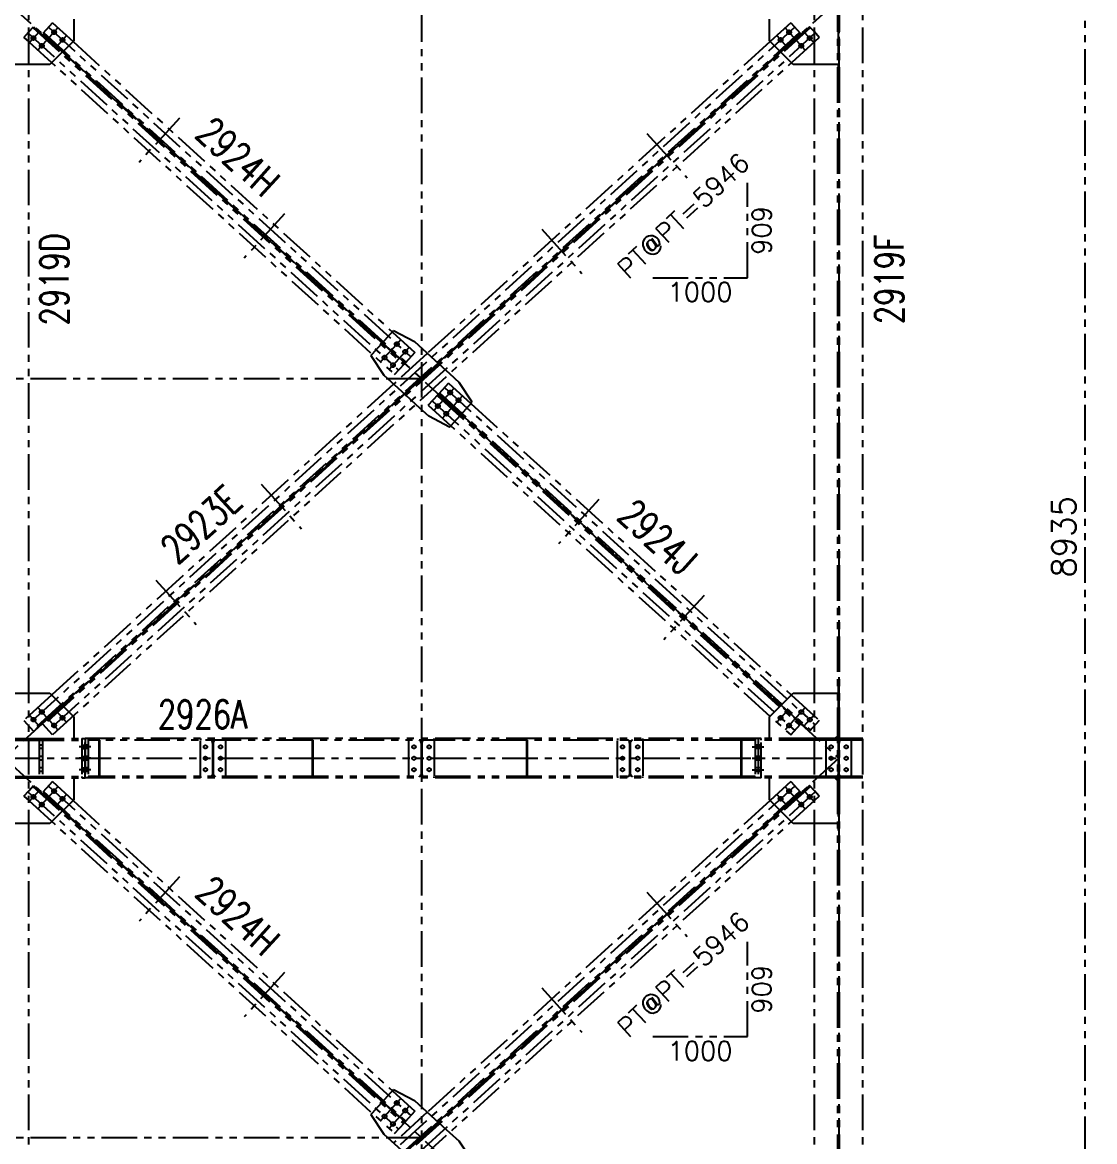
# Model space of a CAD drawing. Header units: millimetres. Extents: x -16232 to 52632, y -3739 to 20678.
# Drawn here: x -13392 to -7737, y 9428 to 15328 of the extents above; entities that cross this region are included whole.
import ezdxf
from ezdxf.enums import TextEntityAlignment as Align

# ---------------------------------------------------------------- set-up
doc = ezdxf.new("R2010")
doc.units = ezdxf.units.MM
doc.header["$LTSCALE"] = 300
doc.header["$MEASUREMENT"] = 0
doc.linetypes.add('PHANTOM2', pattern=[1.25, 0.625, -0.125, 0.125, -0.125, 0.125, -0.125])
doc.layers.add('EM-PJ-FANTASMA', color=8, linetype='PHANTOM2')
doc.styles.add('100CL', font='ROMANS.SHX')
doc.styles.add('ROMANS', font='romans.shx')
doc.dimstyles.new('PADRÃO', dxfattribs={"dimscale": 50, "dimtxt": 2.5, "dimasz": 2, "dimexe": 1, "dimexo": 1, "dimgap": 1, "dimtad": 1, "dimdec": 0, "dimzin": 9, "dimdsep": 46, "dimtxsty": 'ROMANS', "dimcen": 0, "dimclrd": 256, "dimclre": 256, "dimclrt": 7, "dimadec": 1, "dimazin": 2, "dimtfac": 1, "dimtdec": 0, "dimtmove": 0, "dimatfit": 3, "dimfxl": 1, "dimtolj": 1, "dimtzin": 0, "dimlwd": -1, "dimlwe": -1, "dimarcsym": 0})

# ---------------------------------------------------------------- blocks, each defined once
blk = doc.blocks.new('*D99')
at = {"layer": 'Defpoints', "color": 0, "transparency": 16777216}
for p in [(-8909.1, 17083.9), (-7787.1, 17083.9), (-8909.1, 8148.9)]:
    blk.add_point(p, dxfattribs=at)
at = {"layer": 'EM-PJ-FANTASMA', "transparency": 16777216}
for p, q in [((-8859.1, 17083.9), (-7737.1, 17083.9)), ((-7787.1, 8248.9), (-7787.1, 16983.9)), ((-8859.1, 8148.9), (-7737.1, 8148.9))]:
    blk.add_line(p, q, dxfattribs=at)
for points in [[(-7803.8, 16983.9), (-7770.4, 16983.9), (-7787.1, 17083.9)], [(-7803.8, 8248.9), (-7770.4, 8248.9), (-7787.1, 8148.9)]]:
    blk.add_solid(points, dxfattribs=at)
at = {"layer": 'EM-PJ-FANTASMA', "color": 7, "transparency": 16777216, "insert": (-7899.6, 12616.4), "char_height": 125, "attachment_point": 5, "rotation": 90, "style": 'ROMANS'}
blk.add_mtext('\\A1;8935', dxfattribs=at)

msp = doc.modelspace()

# ---------------------------------------------------------------- linework, layer by layer
at = {"layer": 'EM-PJ-FANTASMA'}
for p, q in [((-9087.093, 18926.323), (-9087.093, -1226.072)), ((-11287.093, 18037.428), (-11287.093, -1226.072)), ((-9092.343, 8153.928), (-9092.343, 17078.928)), ((-9081.843, 8153.928), (-9081.843, 17078.928)), ((-13359.093, 8363.928), (-13359.093, 16868.928)), ((-9215.093, 8363.928), (-9215.093, 16868.928)), ((-8959.093, 8363.928), (-8959.093, 16868.928)), ((-13487.093, 15448.928), (-9087.093, 11448.928)), ((-9087.093, 15448.928), (-13487.093, 11448.928)), ((-13121.843, 15345.428), (-13121.843, 15230.428)), ((-9452.343, 15230.428), (-9452.343, 15345.428)), ((-9319.165, 15302.823), (-13363.993, 11625.706)), ((-13359.093, 15277.54), (-13333.723, 15305.446)), ((-13355.249, 15222.304), (-13302.108, 15280.759)), ((-13337.759, 15301.007), (-11381.939, 13522.989)), ((-13333.723, 15305.446), (-11377.903, 13527.428)), ((-13310.852, 15181.944), (-13204.57, 15298.854)), ((-13234.168, 15325.761), (-13285.291, 15269.526)), ((-9240.462, 15305.446), (-13285.291, 11628.329)), ((-9236.426, 15301.007), (-13281.255, 11623.89)), ((-13255.02, 15302.823), (-11343.597, 13565.165)), ((-13234.168, 15325.761), (-13125.394, 15226.876)), ((-9340.018, 15325.761), (-9448.791, 15226.876)), ((-9263.333, 15181.944), (-9369.615, 15298.854)), ((-9340.018, 15325.761), (-9288.894, 15269.526)), ((-9218.936, 15222.304), (-9272.078, 15280.759)), ((-9215.093, 15277.54), (-9240.462, 15305.446)), ((-9090.093, 15330.428), (-9090.093, 15045.428)), ((-9084.093, 15045.428), (-9084.093, 15330.428)), ((-13384.846, 15249.211), (-13359.093, 15277.54)), ((-13384.846, 15249.211), (-13359.093, 15225.799)), ((-13363.993, 15272.149), (-11408.174, 13494.131)), ((-13359.093, 15225.799), (-11429.027, 13471.193)), ((-9292.93, 15273.965), (-13337.759, 11596.848)), ((-13285.291, 15269.526), (-13179.195, 15173.075)), ((-13281.255, 15273.965), (-11369.831, 13536.308)), ((-9210.192, 15272.149), (-13255.02, 11595.032)), ((-13121.843, 15230.428), (-13246.843, 15105.428)), ((-9215.093, 15225.799), (-13234.168, 11572.094)), ((-13160.174, 15258.494), (-13213.315, 15200.039)), ((-13125.394, 15226.876), (-11441.135, 13695.731)), ((-9448.791, 15226.876), (-11256.617, 13583.398)), ((-9327.343, 15105.428), (-9452.343, 15230.428)), ((-9414.012, 15258.494), (-9360.87, 15200.039)), ((-9288.894, 15269.526), (-9394.99, 15173.075)), ((-9189.339, 15249.211), (-9215.093, 15277.54)), ((-9189.339, 15249.211), (-9215.093, 15225.799)), ((-9084.093, 15269.019), (-9090.093, 15269.019)), ((-9084.093, 15248.019), (-9090.093, 15248.019)), ((-9084.093, 15226.327), (-9090.093, 15226.327)), ((-13179.195, 15173.075), (-11492.258, 13639.496)), ((-9394.99, 15173.075), (-11200.126, 13532.042)), ((-9084.093, 15205.327), (-9090.093, 15205.327)), ((-9084.093, 15201.565), (-9090.093, 15201.565)), ((-9084.093, 15183.635), (-9090.093, 15183.635)), ((-9084.093, 15180.565), (-9090.093, 15180.565)), ((-9084.093, 15170.428), (-9090.093, 15170.428)), ((-9084.093, 15162.635), (-9090.093, 15162.635)), ((-13359.093, 15105.428), (-13481.843, 15105.428)), ((-13246.843, 15105.428), (-13359.093, 15105.428)), ((-9215.093, 15105.428), (-9327.343, 15105.428)), ((-9092.343, 15105.428), (-9215.093, 15105.428)), ((-9084.093, 15158.873), (-9090.093, 15158.873)), ((-9084.093, 15137.873), (-9090.093, 15137.873)), ((-9084.093, 15116.181), (-9090.093, 15116.181)), ((-9084.093, 15095.181), (-9090.093, 15095.181)), ((-9084.093, 15045.428), (-9090.093, 15045.428)), ((-12564.498, 14823.736), (-12777.063, 14589.915)), ((-12705.76, 14742.679), (-12709.796, 14738.239)), ((-10098.48, 14743.015), (-9885.915, 14509.194)), ((-12631.766, 14675.412), (-12635.802, 14670.972)), ((-9957.219, 14661.958), (-9953.182, 14657.519)), ((-10031.213, 14594.691), (-10027.176, 14590.251)), ((-9568.048, 13981.651), (-9568.048, 14481.651)), ((-12009.543, 14319.232), (-12222.108, 14085.411)), ((-12150.804, 14238.175), (-12154.841, 14233.735)), ((-10653.435, 14238.511), (-10440.87, 14004.69)), ((-12076.81, 14170.907), (-12080.847, 14166.468)), ((-10512.174, 14157.454), (-10508.138, 14153.014)), ((-10586.168, 14090.187), (-10582.132, 14085.747)), ((-10068.048, 13981.651), (-9568.048, 13981.651)), ((-11496.294, 13635.056), (-11434.408, 13703.131)), ((-11441.135, 13695.731), (-11322.744, 13588.104)), ((-11434.408, 13703.131), (-11324.762, 13645.348)), ((-11547.417, 13578.821), (-11496.294, 13635.056)), ((-11503.021, 13538.46), (-11396.738, 13655.371)), ((-11492.258, 13639.496), (-11373.867, 13531.868)), ((-11324.762, 13645.348), (-11195.666, 13527.988)), ((-11554.144, 13571.421), (-11547.417, 13578.821)), ((-11554.144, 13571.421), (-11486.204, 13467.762)), ((-11458.624, 13498.1), (-11352.342, 13615.01)), ((-11256.617, 13583.398), (-11435.01, 13421.223)), ((-11322.744, 13588.104), (-11373.867, 13531.868)), ((-11429.027, 13471.193), (-11377.903, 13527.428)), ((-11200.126, 13532.042), (-11378.519, 13369.867)), ((-11195.666, 13527.988), (-11139.175, 13476.632)), ((-11486.204, 13467.762), (-11374.059, 13365.813)), ((-11139.175, 13476.632), (-11087.981, 13430.093)), ((-11287.093, 13448.928), (-15537.093, 13448.928)), ((-11435.01, 13421.223), (-13237.244, 11782.828)), ((-11221.843, 13282.845), (-11115.561, 13399.755)), ((-11145.159, 13426.662), (-11196.282, 13370.427)), ((-11166.012, 13403.724), (-9210.192, 11625.706)), ((-11145.159, 13426.662), (-11026.768, 13319.034)), ((-11020.042, 13326.434), (-11087.981, 13430.093)), ((-11378.519, 13369.867), (-13183.443, 11729.027)), ((-11374.059, 13365.813), (-11317.568, 13314.457)), ((-11251.441, 13309.752), (-11200.318, 13365.987)), ((-11204.354, 13361.547), (-9292.93, 11623.89)), ((-11200.318, 13365.987), (-9288.894, 11628.329)), ((-11196.282, 13370.427), (-11077.891, 13262.799)), ((-11192.246, 13374.866), (-9236.426, 11596.848)), ((-11177.447, 13242.484), (-11071.165, 13359.395)), ((-11316.711, 13313.679), (-11249.423, 13252.507)), ((-11251.441, 13309.752), (-9340.018, 11572.094)), ((-11230.588, 13332.69), (-9319.165, 11595.032)), ((-11081.927, 13258.359), (-11020.042, 13326.434)), ((-11026.768, 13319.034), (-9336.942, 11782.828)), ((-11139.777, 13194.725), (-11249.423, 13252.507)), ((-11133.051, 13202.124), (-11081.927, 13258.359)), ((-11077.891, 13262.799), (-9390.743, 11729.027)), ((-11139.777, 13194.725), (-11133.051, 13202.124)), ((-12133.315, 12893.165), (-11920.75, 12659.344)), ((-11992.054, 12812.108), (-11988.018, 12807.669)), ((-10352.077, 12812.445), (-10564.642, 12578.623)), ((-12066.048, 12744.841), (-12062.012, 12740.401)), ((-10493.339, 12731.387), (-10497.375, 12726.948)), ((-10419.345, 12664.12), (-10423.381, 12659.681)), ((-12688.27, 12388.661), (-12475.705, 12154.84)), ((-12547.009, 12307.604), (-12542.973, 12303.164)), ((-9797.122, 12307.94), (-10009.687, 12074.119)), ((-12621.003, 12240.336), (-12616.967, 12235.897)), ((-9938.384, 12226.883), (-9942.42, 12222.443)), ((-9864.39, 12159.616), (-9868.426, 12155.176)), ((-9090.093, 11852.428), (-9084.093, 11852.428)), ((-9090.093, 11852.428), (-9090.093, 11567.428)), ((-9090.093, 11802.674), (-9084.093, 11802.674)), ((-9084.093, 11567.428), (-9084.093, 11852.428)), ((-13481.843, 11792.428), (-13359.093, 11792.428)), ((-13237.244, 11782.828), (-13384.846, 11648.644)), ((-13359.093, 11792.428), (-13246.843, 11792.428)), ((-13246.843, 11792.428), (-13121.843, 11667.428)), ((-9452.343, 11667.428), (-9327.343, 11792.428)), ((-9336.942, 11782.828), (-9189.339, 11648.644)), ((-9327.343, 11792.428), (-9215.093, 11792.428)), ((-9215.093, 11792.428), (-9092.343, 11792.428)), ((-9090.093, 11781.674), (-9084.093, 11781.674)), ((-9090.093, 11759.982), (-9084.093, 11759.982)), ((-13183.443, 11729.027), (-13333.723, 11592.409)), ((-13310.852, 11715.911), (-13204.57, 11599.001)), ((-13160.174, 11639.361), (-13213.315, 11697.816)), ((-9414.012, 11639.361), (-9360.87, 11697.816)), ((-9390.743, 11729.027), (-9240.462, 11592.409)), ((-9263.333, 11715.911), (-9369.615, 11599.001)), ((-9090.093, 11738.982), (-9084.093, 11738.982)), ((-9090.093, 11735.22), (-9084.093, 11735.22)), ((-9090.093, 11727.428), (-9084.093, 11727.428)), ((-9090.093, 11717.29), (-9084.093, 11717.29)), ((-9090.093, 11714.22), (-9084.093, 11714.22)), ((-9090.093, 11696.29), (-9084.093, 11696.29)), ((-9090.093, 11692.528), (-9084.093, 11692.528)), ((-13384.846, 11648.644), (-13333.723, 11592.409)), ((-13355.249, 11675.551), (-13302.108, 11617.096)), ((-13234.168, 11572.094), (-13285.291, 11628.329)), ((-13121.843, 11667.428), (-13121.843, 11552.428)), ((-9452.343, 11552.428), (-9452.343, 11667.428)), ((-9340.018, 11572.094), (-9288.894, 11628.329)), ((-9218.936, 11675.551), (-9272.078, 11617.096)), ((-9189.339, 11648.644), (-9240.462, 11592.409)), ((-9090.093, 11671.528), (-9084.093, 11671.528)), ((-9090.093, 11649.836), (-9084.093, 11649.836)), ((-9090.093, 11628.836), (-9084.093, 11628.836)), ((-9092.343, 11567.428), (-9107.343, 11552.428)), ((-9090.093, 11567.428), (-9084.093, 11567.428)), ((-9090.093, 11567.428), (-9090.093, 11552.428)), ((-9084.093, 11552.428), (-9084.093, 11567.428)), ((-13481.843, 11552.428), (-13359.093, 11552.428)), ((-13481.843, 11544.028), (-13359.093, 11544.028)), ((-13359.093, 11552.428), (-13078.093, 11552.428)), ((-13359.093, 11544.028), (-13078.093, 11544.028)), ((-13303.093, 11552.428), (-13303.093, 11544.028)), ((-13303.093, 11552.428), (-13303.093, 11345.428)), ((-13287.093, 11517.928), (-13303.093, 11517.928)), ((-13287.093, 11552.428), (-13287.093, 11345.428)), ((-13031.093, 11508.928), (-13093.093, 11508.928)), ((-13078.093, 11552.428), (-13078.093, 11544.028)), ((-13078.093, 11552.428), (-13062.093, 11552.428)), ((-13078.093, 11552.428), (-13078.093, 11345.428)), ((-13078.093, 11517.928), (-13062.093, 11517.928)), ((-13046.093, 11552.428), (-13062.093, 11552.428)), ((-13062.093, 11552.428), (-13062.093, 11345.428)), ((-13062.093, 11345.428), (-13062.093, 11552.428)), ((-13046.093, 11517.928), (-13062.093, 11517.928)), ((-13046.093, 11552.428), (-13046.093, 11345.428)), ((-9528.093, 11552.428), (-13046.093, 11552.428)), ((-13046.093, 11552.428), (-13046.093, 11544.028)), ((-12989.093, 11544.028), (-13046.093, 11544.028)), ((-12983.093, 11544.028), (-12989.093, 11544.028)), ((-12989.093, 11544.028), (-12989.093, 11383.828)), ((-12983.093, 11529.028), (-12989.093, 11529.028)), ((-12983.093, 11511.428), (-12989.093, 11511.428)), ((-11864.093, 11544.028), (-12983.093, 11544.028)), ((-12983.093, 11383.828), (-12983.093, 11544.028)), ((-12453.593, 11552.428), (-12453.593, 11544.028)), ((-12453.593, 11353.828), (-12453.593, 11544.028)), ((-12389.993, 11529.028), (-12389.993, 11544.028)), ((-12389.993, 11529.028), (-12384.193, 11529.028)), ((-12389.993, 11529.028), (-12389.993, 11368.828)), ((-12384.193, 11529.028), (-12384.193, 11544.028)), ((-12384.193, 11368.828), (-12384.193, 11529.028)), ((-12320.593, 11544.028), (-12320.593, 11552.428)), ((-12320.593, 11544.028), (-12320.593, 11353.828)), ((-11858.093, 11544.028), (-11864.093, 11544.028)), ((-11864.093, 11544.028), (-11864.093, 11383.828)), ((-11858.093, 11529.028), (-11864.093, 11529.028)), ((-11858.093, 11511.428), (-11864.093, 11511.428)), ((-10734.093, 11544.028), (-11858.093, 11544.028)), ((-11858.093, 11383.828), (-11858.093, 11544.028)), ((-11353.593, 11552.428), (-11353.593, 11544.028)), ((-11353.593, 11353.828), (-11353.593, 11544.028)), ((-11289.993, 11529.028), (-11289.993, 11544.028)), ((-11289.993, 11529.028), (-11284.193, 11529.028)), ((-11289.993, 11529.028), (-11289.993, 11368.828)), ((-11284.193, 11529.028), (-11284.193, 11544.028)), ((-11284.193, 11368.828), (-11284.193, 11529.028)), ((-11220.593, 11544.028), (-11220.593, 11552.428)), ((-11220.593, 11544.028), (-11220.593, 11353.828)), ((-10728.093, 11544.028), (-10734.093, 11544.028)), ((-10734.093, 11544.028), (-10734.093, 11383.828)), ((-10728.093, 11529.028), (-10734.093, 11529.028)), ((-10728.093, 11511.428), (-10734.093, 11511.428)), ((-9603.093, 11544.028), (-10728.093, 11544.028)), ((-10728.093, 11383.828), (-10728.093, 11544.028)), ((-10253.593, 11552.428), (-10253.593, 11544.028)), ((-10253.593, 11353.828), (-10253.593, 11544.028)), ((-10189.993, 11529.028), (-10189.993, 11544.028)), ((-10189.993, 11529.028), (-10184.193, 11529.028)), ((-10189.993, 11529.028), (-10189.993, 11368.828)), ((-10184.193, 11529.028), (-10184.193, 11544.028)), ((-10184.193, 11368.828), (-10184.193, 11529.028)), ((-10120.593, 11544.028), (-10120.593, 11552.428)), ((-10120.593, 11544.028), (-10120.593, 11353.828)), ((-9597.093, 11544.028), (-9603.093, 11544.028)), ((-9603.093, 11544.028), (-9603.093, 11383.828)), ((-9597.093, 11529.028), (-9603.093, 11529.028)), ((-9597.093, 11511.428), (-9603.093, 11511.428)), ((-9597.093, 11383.828), (-9597.093, 11544.028)), ((-9528.093, 11544.028), (-9597.093, 11544.028)), ((-9543.093, 11508.928), (-9481.093, 11508.928)), ((-9512.093, 11552.428), (-9528.093, 11552.428)), ((-9528.093, 11552.428), (-9528.093, 11345.428)), ((-9528.093, 11544.028), (-9528.093, 11552.428)), ((-9512.093, 11517.928), (-9528.093, 11517.928)), ((-9512.093, 11552.428), (-9512.093, 11345.428)), ((-9496.093, 11552.428), (-9512.093, 11552.428)), ((-9512.093, 11552.428), (-9512.093, 11345.428)), ((-9496.093, 11517.928), (-9512.093, 11517.928)), ((-9496.093, 11544.028), (-9496.093, 11552.428)), ((-9215.093, 11552.428), (-9496.093, 11552.428)), ((-9496.093, 11345.428), (-9496.093, 11552.428)), ((-9215.093, 11544.028), (-9496.093, 11544.028)), ((-9092.343, 11552.428), (-9215.093, 11552.428)), ((-9092.343, 11544.028), (-9215.093, 11544.028)), ((-9153.593, 11552.428), (-9153.593, 11544.028)), ((-9153.593, 11353.828), (-9153.593, 11544.028)), ((-9081.843, 11552.428), (-9092.343, 11552.428)), ((-9089.993, 11533.928), (-9089.993, 11363.928)), ((-9084.193, 11363.928), (-9084.193, 11533.928)), ((-9066.843, 11552.428), (-9081.843, 11552.428)), ((-9066.843, 11544.028), (-9081.843, 11544.028)), ((-8959.093, 11552.428), (-9066.843, 11552.428)), ((-9066.843, 11544.028), (-9066.843, 11552.428)), ((-8959.093, 11544.028), (-9066.843, 11544.028)), ((-9020.593, 11544.028), (-9020.593, 11552.428)), ((-9020.593, 11544.028), (-9020.593, 11353.828)), ((-13487.093, 11448.928), (-9087.093, 11448.928)), ((-9087.093, 11448.928), (-13487.093, 7448.928)), ((-13487.093, 11448.928), (-9087.093, 7448.928)), ((-13287.093, 11499.928), (-13303.093, 11499.928)), ((-13287.093, 11457.928), (-13303.093, 11457.928)), ((-13031.093, 11448.928), (-13093.093, 11448.928)), ((-13078.093, 11499.928), (-13062.093, 11499.928)), ((-13078.093, 11457.928), (-13062.093, 11457.928)), ((-13046.093, 11499.928), (-13062.093, 11499.928)), ((-13046.093, 11457.928), (-13062.093, 11457.928)), ((-12983.093, 11493.428), (-12989.093, 11493.428)), ((-11858.093, 11493.428), (-11864.093, 11493.428)), ((-10728.093, 11493.428), (-10734.093, 11493.428)), ((-9597.093, 11493.428), (-9603.093, 11493.428)), ((-9543.093, 11448.928), (-9481.093, 11448.928)), ((-9512.093, 11499.928), (-9528.093, 11499.928)), ((-9512.093, 11457.928), (-9528.093, 11457.928)), ((-9496.093, 11499.928), (-9512.093, 11499.928)), ((-9496.093, 11457.928), (-9512.093, 11457.928)), ((-13287.093, 11439.928), (-13303.093, 11439.928)), ((-13287.093, 11397.928), (-13303.093, 11397.928)), ((-13031.093, 11388.928), (-13093.093, 11388.928)), ((-13078.093, 11439.928), (-13062.093, 11439.928)), ((-13078.093, 11397.928), (-13062.093, 11397.928)), ((-13046.093, 11439.928), (-13062.093, 11439.928)), ((-13046.093, 11397.928), (-13062.093, 11397.928)), ((-12983.093, 11441.428), (-12989.093, 11441.428)), ((-12983.093, 11423.428), (-12989.093, 11423.428)), ((-11858.093, 11441.428), (-11864.093, 11441.428)), ((-11858.093, 11423.428), (-11864.093, 11423.428)), ((-10728.093, 11441.428), (-10734.093, 11441.428)), ((-10728.093, 11423.428), (-10734.093, 11423.428)), ((-9597.093, 11441.428), (-9603.093, 11441.428)), ((-9597.093, 11423.428), (-9603.093, 11423.428)), ((-9543.093, 11388.928), (-9481.093, 11388.928)), ((-9512.093, 11439.928), (-9528.093, 11439.928)), ((-9512.093, 11397.928), (-9528.093, 11397.928)), ((-9496.093, 11439.928), (-9512.093, 11439.928)), ((-9496.093, 11397.928), (-9512.093, 11397.928)), ((-13481.843, 11353.828), (-13359.093, 11353.828)), ((-13481.843, 11345.428), (-13359.093, 11345.428)), ((-13359.093, 11353.828), (-13078.093, 11353.828)), ((-13359.093, 11345.428), (-13078.093, 11345.428)), ((-13287.093, 11379.928), (-13303.093, 11379.928)), ((-13303.093, 11353.828), (-13303.093, 11345.428)), ((-13121.843, 11345.428), (-13121.843, 11230.428)), ((-13078.093, 11379.928), (-13062.093, 11379.928)), ((-13078.093, 11353.828), (-13078.093, 11345.428)), ((-13078.093, 11345.428), (-13062.093, 11345.428)), ((-13046.093, 11379.928), (-13062.093, 11379.928)), ((-13046.093, 11345.428), (-13062.093, 11345.428)), ((-9528.093, 11353.828), (-13046.093, 11353.828)), ((-13046.093, 11353.828), (-13046.093, 11345.428)), ((-9528.093, 11345.428), (-13046.093, 11345.428)), ((-12983.093, 11383.828), (-12989.093, 11383.828)), ((-12989.093, 11383.828), (-12989.093, 11353.828)), ((-12983.093, 11368.828), (-12989.093, 11368.828)), ((-12983.093, 11353.828), (-12989.093, 11353.828)), ((-12983.093, 11353.828), (-12983.093, 11383.828)), ((-12453.593, 11353.828), (-12453.593, 11345.428)), ((-12389.993, 11368.828), (-12389.993, 11353.828)), ((-12384.193, 11368.828), (-12389.993, 11368.828)), ((-12384.193, 11353.828), (-12384.193, 11368.828)), ((-12320.593, 11345.428), (-12320.593, 11353.828)), ((-11858.093, 11383.828), (-11864.093, 11383.828)), ((-11864.093, 11383.828), (-11864.093, 11353.828)), ((-11858.093, 11368.828), (-11864.093, 11368.828)), ((-11858.093, 11353.828), (-11864.093, 11353.828)), ((-11858.093, 11353.828), (-11858.093, 11383.828)), ((-11353.593, 11353.828), (-11353.593, 11345.428)), ((-11289.993, 11368.828), (-11289.993, 11353.828)), ((-11284.193, 11368.828), (-11289.993, 11368.828)), ((-11284.193, 11353.828), (-11284.193, 11368.828)), ((-11220.593, 11345.428), (-11220.593, 11353.828)), ((-10728.093, 11383.828), (-10734.093, 11383.828)), ((-10734.093, 11383.828), (-10734.093, 11353.828)), ((-10728.093, 11368.828), (-10734.093, 11368.828)), ((-10728.093, 11353.828), (-10734.093, 11353.828)), ((-10728.093, 11353.828), (-10728.093, 11383.828)), ((-10253.593, 11353.828), (-10253.593, 11345.428)), ((-10189.993, 11368.828), (-10189.993, 11353.828)), ((-10184.193, 11368.828), (-10189.993, 11368.828)), ((-10184.193, 11353.828), (-10184.193, 11368.828)), ((-10120.593, 11345.428), (-10120.593, 11353.828)), ((-9597.093, 11383.828), (-9603.093, 11383.828)), ((-9603.093, 11383.828), (-9603.093, 11353.828)), ((-9597.093, 11368.828), (-9603.093, 11368.828)), ((-9597.093, 11353.828), (-9603.093, 11353.828)), ((-9597.093, 11353.828), (-9597.093, 11383.828)), ((-9512.093, 11379.928), (-9528.093, 11379.928)), ((-9528.093, 11345.428), (-9528.093, 11353.828)), ((-9512.093, 11345.428), (-9528.093, 11345.428)), ((-9496.093, 11379.928), (-9512.093, 11379.928)), ((-9496.093, 11345.428), (-9512.093, 11345.428)), ((-9496.093, 11345.428), (-9496.093, 11353.828)), ((-9215.093, 11353.828), (-9496.093, 11353.828)), ((-9215.093, 11345.428), (-9496.093, 11345.428)), ((-9452.343, 11230.428), (-9452.343, 11345.428)), ((-9092.343, 11353.828), (-9215.093, 11353.828)), ((-9092.343, 11345.428), (-9215.093, 11345.428)), ((-9153.593, 11353.828), (-9153.593, 11345.428)), ((-9107.343, 11345.428), (-9092.343, 11330.428)), ((-9092.343, 11345.428), (-9081.843, 11345.428)), ((-9090.093, 11345.428), (-9090.093, 11330.428)), ((-9084.093, 11330.428), (-9090.093, 11330.428)), ((-9090.093, 11330.428), (-9090.093, 11045.428)), ((-9084.093, 11330.428), (-9084.093, 11345.428)), ((-9084.093, 11045.428), (-9084.093, 11330.428)), ((-9066.843, 11353.828), (-9081.843, 11353.828)), ((-9066.843, 11345.428), (-9081.843, 11345.428)), ((-8959.093, 11353.828), (-9066.843, 11353.828)), ((-9066.843, 11345.428), (-9066.843, 11353.828)), ((-8959.093, 11345.428), (-9066.843, 11345.428)), ((-9020.593, 11345.428), (-9020.593, 11353.828)), ((-13384.846, 11249.211), (-13359.093, 11277.54)), ((-9319.165, 11302.823), (-13363.993, 7625.706)), ((-13363.993, 11272.149), (-11408.174, 9494.131)), ((-13359.093, 11277.54), (-13333.723, 11305.446)), ((-13355.249, 11222.304), (-13302.108, 11280.759)), ((-13337.759, 11301.007), (-11381.939, 9522.989)), ((-9292.93, 11273.965), (-13337.759, 7596.848)), ((-13333.723, 11305.446), (-11377.903, 9527.428)), ((-13310.852, 11181.944), (-13204.57, 11298.854)), ((-13234.168, 11325.761), (-13285.291, 11269.526)), ((-9240.462, 11305.446), (-13285.291, 7628.329)), ((-13285.291, 11269.526), (-13179.195, 11173.075)), ((-9236.426, 11301.007), (-13281.255, 7623.89)), ((-13281.255, 11273.965), (-11369.831, 9536.308)), ((-13255.02, 11302.823), (-11343.597, 9565.165)), ((-9210.192, 11272.149), (-13255.02, 7595.032)), ((-13234.168, 11325.761), (-13125.394, 11226.876)), ((-9340.018, 11325.761), (-9448.791, 11226.876)), ((-9288.894, 11269.526), (-9394.99, 11173.075)), ((-9263.333, 11181.944), (-9369.615, 11298.854)), ((-9340.018, 11325.761), (-9288.894, 11269.526)), ((-9218.936, 11222.304), (-9272.078, 11280.759)), ((-9215.093, 11277.54), (-9240.462, 11305.446)), ((-9189.339, 11249.211), (-9215.093, 11277.54)), ((-9084.093, 11269.019), (-9090.093, 11269.019)), ((-13384.846, 11249.211), (-13359.093, 11225.799)), ((-13359.093, 11225.799), (-11429.027, 9471.193)), ((-13121.843, 11230.428), (-13246.843, 11105.428)), ((-9215.093, 11225.799), (-13234.168, 7572.094)), ((-13160.174, 11258.494), (-13213.315, 11200.039)), ((-13125.394, 11226.876), (-11441.135, 9695.731)), ((-9448.791, 11226.876), (-11256.617, 9583.398)), ((-9327.343, 11105.428), (-9452.343, 11230.428)), ((-9414.012, 11258.494), (-9360.87, 11200.039)), ((-9189.339, 11249.211), (-9215.093, 11225.799)), ((-9084.093, 11248.019), (-9090.093, 11248.019)), ((-9084.093, 11226.327), (-9090.093, 11226.327)), ((-13179.195, 11173.075), (-11492.258, 9639.496)), ((-9394.99, 11173.075), (-11200.126, 9532.042)), ((-9084.093, 11205.327), (-9090.093, 11205.327)), ((-9084.093, 11201.565), (-9090.093, 11201.565)), ((-9084.093, 11183.635), (-9090.093, 11183.635)), ((-9084.093, 11180.565), (-9090.093, 11180.565)), ((-9084.093, 11170.428), (-9090.093, 11170.428)), ((-9084.093, 11162.635), (-9090.093, 11162.635)), ((-9084.093, 11158.873), (-9090.093, 11158.873)), ((-13359.093, 11105.428), (-13481.843, 11105.428)), ((-13246.843, 11105.428), (-13359.093, 11105.428)), ((-9215.093, 11105.428), (-9327.343, 11105.428)), ((-9092.343, 11105.428), (-9215.093, 11105.428)), ((-9084.093, 11137.873), (-9090.093, 11137.873)), ((-9084.093, 11116.181), (-9090.093, 11116.181)), ((-9084.093, 11095.181), (-9090.093, 11095.181)), ((-9084.093, 11045.428), (-9090.093, 11045.428)), ((-12564.498, 10823.736), (-12777.063, 10589.915)), ((-12705.76, 10742.679), (-12709.796, 10738.239)), ((-10098.48, 10743.015), (-9885.915, 10509.194)), ((-12631.766, 10675.412), (-12635.802, 10670.972)), ((-9957.219, 10661.958), (-9953.182, 10657.519)), ((-10031.213, 10594.691), (-10027.176, 10590.251)), ((-9568.048, 9981.651), (-9568.048, 10481.651)), ((-12009.543, 10319.232), (-12222.108, 10085.411)), ((-12150.804, 10238.175), (-12154.841, 10233.735)), ((-10653.435, 10238.511), (-10440.87, 10004.69)), ((-12076.81, 10170.907), (-12080.847, 10166.468)), ((-10512.174, 10157.454), (-10508.138, 10153.014)), ((-10586.168, 10090.187), (-10582.132, 10085.747)), ((-10068.048, 9981.651), (-9568.048, 9981.651)), ((-11496.294, 9635.056), (-11434.408, 9703.131)), ((-11441.135, 9695.731), (-11322.744, 9588.104)), ((-11434.408, 9703.131), (-11324.762, 9645.348)), ((-11547.417, 9578.821), (-11496.294, 9635.056)), ((-11503.021, 9538.46), (-11396.738, 9655.371)), ((-11492.258, 9639.496), (-11373.867, 9531.868)), ((-11324.762, 9645.348), (-11195.666, 9527.988)), ((-11554.144, 9571.421), (-11547.417, 9578.821)), ((-11554.144, 9571.421), (-11486.204, 9467.762)), ((-11458.624, 9498.1), (-11352.342, 9615.01)), ((-11256.617, 9583.398), (-11435.01, 9421.223)), ((-11322.744, 9588.104), (-11373.867, 9531.868)), ((-11429.027, 9471.193), (-11377.903, 9527.428)), ((-11200.126, 9532.042), (-11378.519, 9369.867)), ((-11195.666, 9527.988), (-11139.175, 9476.632)), ((-11287.093, 9448.928), (-15537.093, 9448.928)), ((-11486.204, 9467.762), (-11374.059, 9365.813)), ((-11139.175, 9476.632), (-11087.981, 9430.093)), ((-11020.042, 9326.434), (-11087.981, 9430.093))]:
    msp.add_line(p, q, dxfattribs=at)
for centre, radius in [((-13225.423, 15275.916), 10.5), ((-13225.423, 15275.916), 10.5), ((-9348.762, 15275.916), 10.5), ((-9348.762, 15275.916), 10.5), ((-13334.396, 15245.242), 10.5), ((-13334.396, 15245.242), 10.5), ((-13181.026, 15235.556), 10.5), ((-13181.026, 15235.556), 10.5), ((-9393.159, 15235.556), 10.5), ((-9393.159, 15235.556), 10.5), ((-9239.789, 15245.242), 10.5), ((-9239.789, 15245.242), 10.5), ((-13289.999, 15204.882), 10.5), ((-13289.999, 15204.882), 10.5), ((-9284.186, 15204.882), 10.5), ((-9284.186, 15204.882), 10.5), ((-11417.591, 13632.433), 10.5), ((-11482.168, 13561.398), 10.5), ((-11373.195, 13592.072), 10.5), ((-11437.771, 13521.038), 10.5), ((-11136.414, 13376.817), 10.5), ((-11092.018, 13336.457), 10.5), ((-11200.99, 13305.783), 10.5), ((-11156.594, 13265.422), 10.5), ((-13289.999, 11692.973), 10.5), ((-13289.999, 11692.973), 10.5), ((-9284.186, 11692.973), 10.5), ((-9284.186, 11692.973), 10.5), ((-13334.396, 11652.613), 10.5), ((-13334.396, 11652.613), 10.5), ((-13225.423, 11621.939), 10.5), ((-13225.423, 11621.939), 10.5), ((-13181.026, 11662.299), 10.5), ((-13181.026, 11662.299), 10.5), ((-9393.159, 11662.299), 10.5), ((-9393.159, 11662.299), 10.5), ((-9348.762, 11621.939), 10.5), ((-9348.762, 11621.939), 10.5), ((-9239.789, 11652.613), 10.5), ((-9239.789, 11652.613), 10.5), ((-12427.093, 11508.928), 9), ((-12347.093, 11508.928), 9), ((-11327.093, 11508.928), 9), ((-11247.093, 11508.928), 9), ((-10227.093, 11508.928), 9), ((-10147.093, 11508.928), 9), ((-9127.093, 11508.928), 9), ((-9047.093, 11508.928), 9), ((-12427.093, 11448.928), 9), ((-12347.093, 11448.928), 9), ((-11327.093, 11448.928), 9), ((-11247.093, 11448.928), 9), ((-10227.093, 11448.928), 9), ((-10147.093, 11448.928), 9), ((-9127.093, 11448.928), 9), ((-9047.093, 11448.928), 9), ((-12427.093, 11388.928), 9), ((-12347.093, 11388.928), 9), ((-11327.093, 11388.928), 9), ((-11247.093, 11388.928), 9), ((-10227.093, 11388.928), 9), ((-10147.093, 11388.928), 9), ((-9127.093, 11388.928), 9), ((-9047.093, 11388.928), 9), ((-13225.423, 11275.916), 10.5), ((-13225.423, 11275.916), 10.5), ((-9348.762, 11275.916), 10.5), ((-9348.762, 11275.916), 10.5), ((-13334.396, 11245.242), 10.5), ((-13334.396, 11245.242), 10.5), ((-13289.999, 11204.882), 10.5), ((-13289.999, 11204.882), 10.5), ((-13181.026, 11235.556), 10.5), ((-13181.026, 11235.556), 10.5), ((-9393.159, 11235.556), 10.5), ((-9393.159, 11235.556), 10.5), ((-9284.186, 11204.882), 10.5), ((-9284.186, 11204.882), 10.5), ((-9239.789, 11245.242), 10.5), ((-9239.789, 11245.242), 10.5), ((-11417.591, 9632.433), 10.5), ((-11482.168, 9561.398), 10.5), ((-11373.195, 9592.072), 10.5), ((-11437.771, 9521.038), 10.5)]:
    msp.add_circle(centre, radius, dxfattribs=at)
for centre, start, end in [((-12400.093, 11533.928), 0, 90), ((-12374.093, 11533.928), 90, 180), ((-11300.093, 11533.928), 0, 90), ((-11274.093, 11533.928), 90, 180), ((-10200.093, 11533.928), 0, 90), ((-10174.093, 11533.928), 90, 180), ((-9100.093, 11533.928), 0, 90), ((-9074.093, 11533.928), 90, 180), ((-12400.093, 11363.928), 270, 0), ((-12374.093, 11363.928), 180, 270), ((-11300.093, 11363.928), 270, 0), ((-11274.093, 11363.928), 180, 270), ((-10200.093, 11363.928), 270, 0), ((-10174.093, 11363.928), 180, 270), ((-9100.093, 11363.928), 270, 0), ((-9074.093, 11363.928), 180, 270)]:
    msp.add_arc(centre, 10.1, start, end, dxfattribs=at)

# ---------------------------------------------------------------- texts
at = {"layer": 'EM-PJ-FANTASMA', "style": '100CL', "width": 0.75}
for s, rotation, p in [('2924H', 317.726311, (-12254.736, 14619.354)), ('2919D', 90, (-13224.34, 13973.897)), ('2919F', 90, (-8820.172, 13973.897)), ('2923E', 42.273689, (-12449.81, 12682.663)), ('2924J', 317.726311, (-10040.293, 12614.767)), ('2924H', 317.726311, (-12254.736, 10619.354))]:
    msp.add_text(s, height=150, rotation=rotation, dxfattribs=at).set_placement(p, align=Align.MIDDLE_CENTER)
at = {"layer": 'EM-PJ-FANTASMA', "extrusion": (-0.011898, 0.012768, 0.999848), "style": '100CL'}
for p in [(-9905.68, 14306.961, 300.574), (-9905.68, 10307.287, 249.5)]:
    msp.add_text('PT@PT=5946', height=100, rotation=42.9829878, dxfattribs=at).set_placement(p, align=Align.MIDDLE_CENTER)
at = {"layer": 'EM-PJ-FANTASMA', "extrusion": (-0.017452, -4.53429e-16, 0.999848), "style": '100CL'}
for p in [(-14231.651, -9491.602, 165.677), (-10231.651, -9491.602, 165.677)]:
    msp.add_text('909', height=100, rotation=180, dxfattribs=at).set_placement(p, align=Align.MIDDLE_CENTER)
at = {"layer": 'EM-PJ-FANTASMA', "extrusion": (-4.54498e-16, 0.017452, 0.999848), "style": '100CL'}
for p in [(9818.048, -13904.533, 242.705), (9818.048, -9905.142, 172.895)]:
    msp.add_text('1000', height=100, rotation=180, dxfattribs=at).set_placement(p, align=Align.MIDDLE_CENTER)
at = {"layer": 'EM-PJ-FANTASMA', "style": '100CL', "width": 0.75}
msp.add_text('2926A', height=150, dxfattribs=at).set_placement((-12441.404, 11680.352), align=Align.MIDDLE_CENTER)

# ---------------------------------------------------------------- dimensions: what is measured, and where the dimension line sits
at = {"layer": 'EM-PJ-FANTASMA'}
dim = msp.add_linear_dim(base=(-7787.093, 17083.928), p1=(-8909.093, 8148.928), p2=(-8909.093, 17083.928), angle=90, dimstyle='PADRÃO', dxfattribs=at)
dim.commit()
dim.dimension.update_dxf_attribs({"geometry": '*D99', "text_midpoint": (-7899.593, 12616.428)})

doc.saveas('drawing.dxf')
